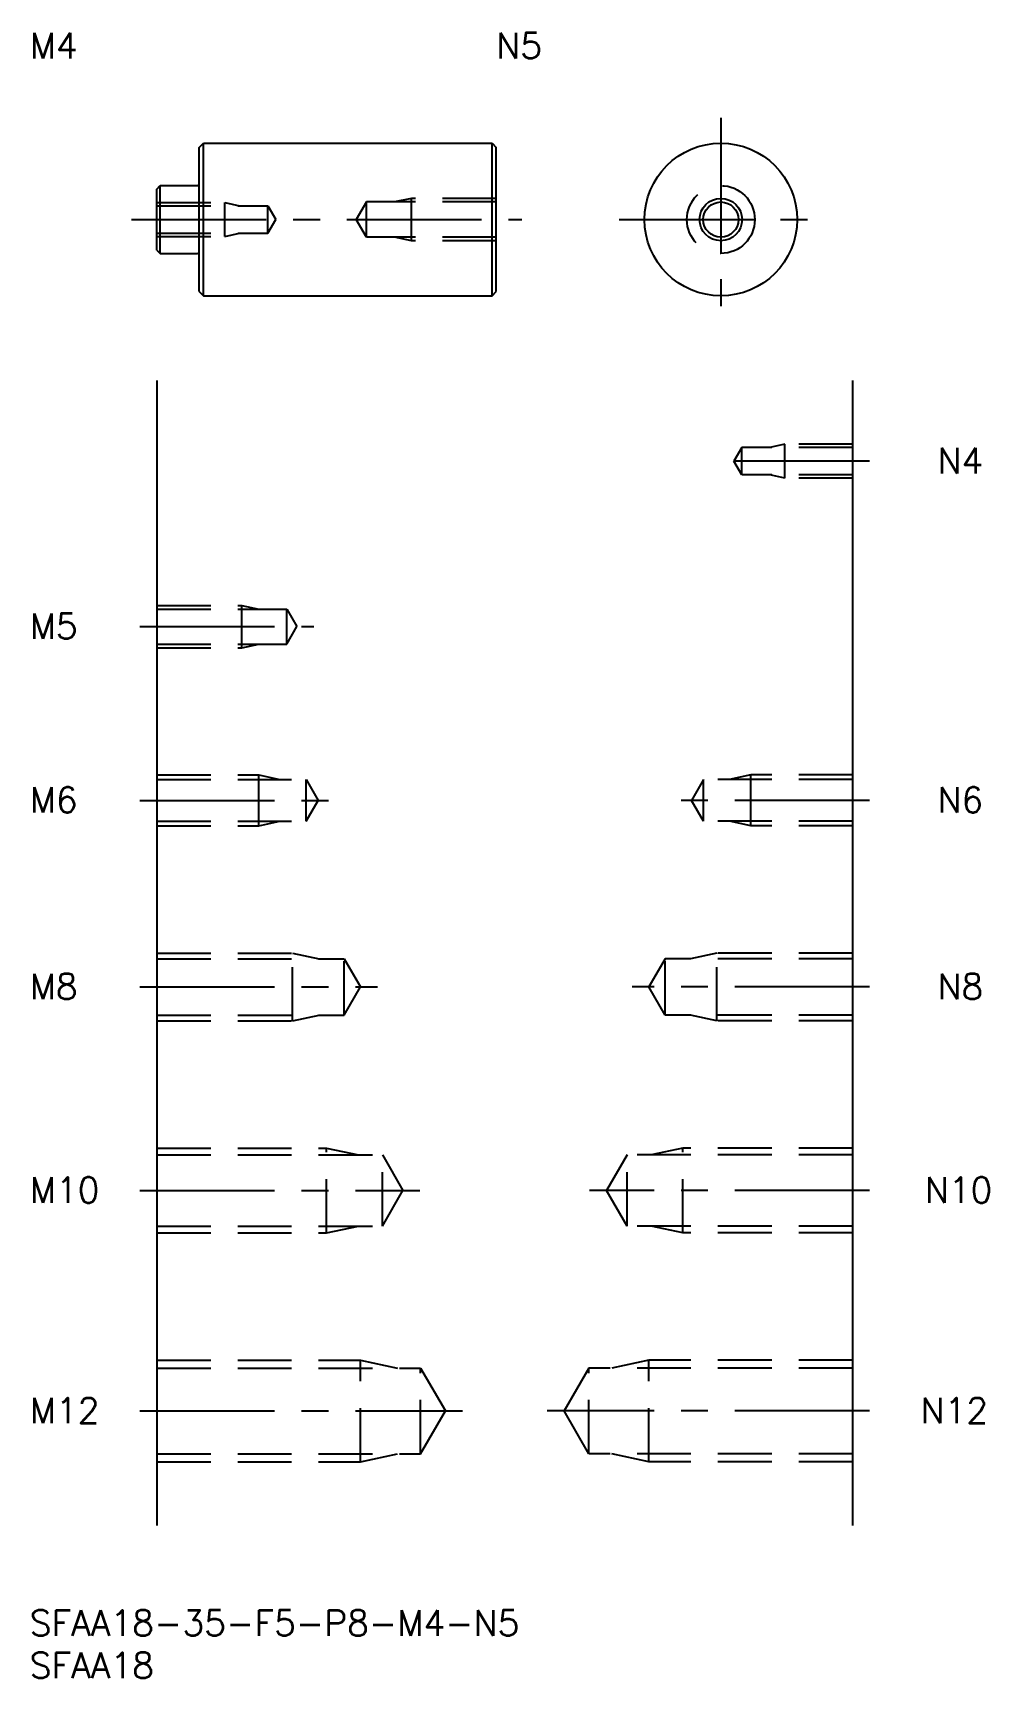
# Model space of a CAD drawing. Extents: x 0 to 113, y -8 to 186.
import ezdxf

# ---------------------------------------------------------------- set-up
doc = ezdxf.new("R2010")
doc.units = 0
doc.header["$LTSCALE"] = 0.5
doc.linetypes.add('CENTER', pattern=[50.8, 31.75, -6.35, 6.35, -6.35])
doc.linetypes.add('DASHED', pattern=[19.05, 12.7, -6.35])
for name, color, linetype in [('MSM_CENTER', 1, 'CENTER'), ('MSM_CONTINUOUS', 7, 'CONTINUOUS'), ('MSM_DASHED', 4, 'DASHED'), ('MSM_NARROW', 5, 'CONTINUOUS'), ('MSM_PART_NUMBER', 7, 'CONTINUOUS')]:
    doc.layers.add(name, color=color, linetype=linetype)
doc.styles.get("Standard").update_dxf_attribs({"font": 'txt.shx', "height": 3, "bigfont": 'bigfont.shx'})

# ---------------------------------------------------------------- blocks, each defined once
blk = doc.blocks.new('*U4')
at = {"layer": 'MSM_PART_NUMBER'}
blk.add_text('SFAA18-35-F5-P8-M4-N5', height=3, dxfattribs=at).set_placement((0, -3))
blk = doc.blocks.new('*U5')
at = {"layer": 'MSM_PART_NUMBER'}
blk.add_text('SFAA18', height=3, dxfattribs=at).set_placement((0, -8))
blk = doc.blocks.new('*U6')
at = {"layer": 'MSM_PART_NUMBER'}
blk.add_text('M12', height=3, dxfattribs=at).set_placement((0, 22.06))
blk = doc.blocks.new('*U7')
at = {"layer": 'MSM_PART_NUMBER'}
blk.add_text('M10', height=3, dxfattribs=at).set_placement((0, 48.06))
blk = doc.blocks.new('*U8')
at = {"layer": 'MSM_PART_NUMBER'}
blk.add_text('M8', height=3, dxfattribs=at).set_placement((0, 72.06))
blk = doc.blocks.new('*U9')
at = {"layer": 'MSM_PART_NUMBER'}
blk.add_text('M6', height=3, dxfattribs=at).set_placement((0, 94.06))
blk = doc.blocks.new('*U10')
at = {"layer": 'MSM_PART_NUMBER'}
blk.add_text('M5', height=3, dxfattribs=at).set_placement((0, 114.56))
blk = doc.blocks.new('*U11')
at = {"layer": 'MSM_PART_NUMBER'}
blk.add_text('M4', height=3, dxfattribs=at).set_placement((0, 183.01))
blk = doc.blocks.new('*U12')
at = {"layer": 'MSM_PART_NUMBER'}
blk.add_text('N12', height=3, dxfattribs=at).set_placement((105, 22.06))
blk = doc.blocks.new('*U13')
at = {"layer": 'MSM_PART_NUMBER'}
blk.add_text('N10', height=3, dxfattribs=at).set_placement((105.5, 48.06))
blk = doc.blocks.new('*U14')
at = {"layer": 'MSM_PART_NUMBER'}
blk.add_text('N8', height=3, dxfattribs=at).set_placement((107, 72.06))
blk = doc.blocks.new('*U15')
at = {"layer": 'MSM_PART_NUMBER'}
blk.add_text('N6', height=3, dxfattribs=at).set_placement((107, 94.06))
blk = doc.blocks.new('*U16')
at = {"layer": 'MSM_PART_NUMBER'}
blk.add_text('N5', height=3, dxfattribs=at).set_placement((55, 183.01))
blk = doc.blocks.new('*U17')
at = {"layer": 'MSM_PART_NUMBER'}
blk.add_text('N4', height=3, dxfattribs=at).set_placement((107, 134.06))

msp = doc.modelspace()

# ---------------------------------------------------------------- linework, layer by layer
at = {"layer": 'MSM_CENTER'}
for p, q in [((81.47, 176), (81.47, 152)), ((12, 164), (58, 164)), ((69.47, 164), (93.47, 164)), ((99, 135.5), (81, 135.5)), ((13, 116), (33.5, 116)), ((13, 95.5), (36, 95.5)), ((99, 95.5), (76, 95.5)), ((13, 73.5), (41, 73.5)), ((99, 73.5), (71, 73.5)), ((13, 49.5), (46, 49.5)), ((99, 49.5), (66, 49.5)), ((13, 23.5), (51, 23.5)), ((99, 23.5), (61, 23.5))]:
    msp.add_line(p, q, dxfattribs=at)
at = {"layer": 'MSM_CONTINUOUS'}
for p, q in [((20, 172.5), (20.5, 173)), ((20.5, 155), (20.5, 173)), ((20.5, 173), (54.5, 173)), ((54.5, 173), (55, 172.5)), ((54.5, 155), (54.5, 173)), ((20, 155.5), (20, 172.5)), ((55, 155.5), (55, 172.5)), ((15, 167.6), (15.4, 168)), ((15, 160.4), (15, 167.6)), ((15.4, 168), (19.7, 168)), ((15.4, 160), (15.4, 168)), ((15, 160.4), (15.4, 160)), ((15.4, 160), (19.7, 160)), ((20, 155.5), (20.5, 155)), ((54.5, 155), (55, 155.5)), ((20.5, 155), (54.5, 155)), ((15, 145), (15, 10)), ((97, 145), (97, 10))]:
    msp.add_line(p, q, dxfattribs=at)
for radius in [9, 2.07]:
    msp.add_circle((81.47, 164), radius, dxfattribs=at)
for centre, start, end in [((19.7, 168.3), 270, 0), ((19.7, 159.7), 0, 90)]:
    msp.add_arc(centre, 0.3, start, end, dxfattribs=at)
at = {"layer": 'MSM_DASHED'}
for p, q in [((15, 166), (23, 166)), ((15, 165.62), (28.06, 165.62)), ((23, 162), (23, 166)), ((23, 166), (24.75, 165.62)), ((28.06, 162.38), (28.06, 165.62)), ((28.06, 165.62), (29, 164)), ((39.69, 166.07), (38.5, 164)), ((55, 166.07), (39.69, 166.07)), ((39.69, 161.93), (39.69, 166.07)), ((45, 166.5), (43, 166.07)), ((55, 166.5), (45, 166.5)), ((45, 161.5), (45, 166.5)), ((28.06, 162.38), (29, 164)), ((39.69, 161.93), (38.5, 164)), ((15, 162.38), (28.06, 162.38)), ((15, 162), (23, 162)), ((23, 162), (24.75, 162.38)), ((55, 161.93), (39.69, 161.93)), ((45, 161.5), (43, 161.93)), ((55, 161.5), (45, 161.5)), ((83.94, 137.12), (83, 135.5)), ((97, 137.12), (83.94, 137.12)), ((83.94, 133.88), (83.94, 137.12)), ((89, 137.5), (87.25, 137.12)), ((97, 137.5), (89, 137.5)), ((89, 133.5), (89, 137.5)), ((83.94, 133.88), (83, 135.5)), ((97, 133.88), (83.94, 133.88)), ((89, 133.5), (87.25, 133.88)), ((97, 133.5), (89, 133.5)), ((15, 118.5), (25, 118.5)), ((25, 113.5), (25, 118.5)), ((25, 118.5), (27, 118.07)), ((15, 118.07), (30.31, 118.07)), ((30.31, 113.93), (30.31, 118.07)), ((30.31, 118.07), (31.5, 116)), ((30.31, 113.93), (31.5, 116)), ((15, 113.93), (30.31, 113.93)), ((15, 113.5), (25, 113.5)), ((25, 113.5), (27, 113.93)), ((15, 98.5), (27, 98.5)), ((15, 97.96), (32.58, 97.96)), ((27, 92.5), (27, 98.5)), ((27, 98.5), (29.5, 97.96)), ((32.58, 93.04), (32.58, 97.96)), ((32.58, 97.96), (34, 95.5)), ((79.42, 97.96), (78, 95.5)), ((97, 97.96), (79.42, 97.96)), ((79.42, 93.04), (79.42, 97.96)), ((85, 98.5), (82.5, 97.96)), ((97, 98.5), (85, 98.5)), ((85, 92.5), (85, 98.5)), ((32.58, 93.04), (34, 95.5)), ((79.42, 93.04), (78, 95.5)), ((15, 93.04), (32.58, 93.04)), ((15, 92.5), (27, 92.5)), ((27, 92.5), (29.5, 93.04)), ((97, 93.04), (79.42, 93.04)), ((85, 92.5), (82.5, 93.04)), ((97, 92.5), (85, 92.5)), ((15, 77.5), (31, 77.5)), ((15, 76.82), (37.08, 76.82)), ((31, 69.5), (31, 77.5)), ((31, 77.5), (34.12, 76.82)), ((37.08, 70.18), (37.08, 76.82)), ((37.08, 76.82), (39, 73.5)), ((74.92, 76.82), (73, 73.5)), ((74.92, 70.18), (74.92, 76.82)), ((97, 76.82), (74.92, 76.82)), ((81, 77.5), (77.88, 76.82)), ((81, 69.5), (81, 77.5)), ((97, 77.5), (81, 77.5)), ((37.08, 70.18), (39, 73.5)), ((74.92, 70.18), (73, 73.5)), ((15, 70.18), (37.08, 70.18)), ((31, 69.5), (34.12, 70.18)), ((97, 70.18), (74.92, 70.18)), ((81, 69.5), (77.88, 70.18)), ((15, 69.5), (31, 69.5)), ((97, 69.5), (81, 69.5)), ((15, 54.5), (35, 54.5)), ((35, 44.5), (35, 54.5)), ((35, 54.5), (38.75, 53.69)), ((77, 54.5), (73.25, 53.69)), ((77, 44.5), (77, 54.5)), ((97, 54.5), (77, 54.5)), ((15, 53.69), (41.58, 53.69)), ((41.58, 45.31), (41.58, 53.69)), ((41.58, 53.69), (44, 49.5)), ((70.42, 53.69), (68, 49.5)), ((70.42, 45.31), (70.42, 53.69)), ((97, 53.69), (70.42, 53.69)), ((41.58, 45.31), (44, 49.5)), ((70.42, 45.31), (68, 49.5)), ((15, 45.31), (41.58, 45.31)), ((35, 44.5), (38.75, 45.31)), ((97, 45.31), (70.42, 45.31)), ((77, 44.5), (73.25, 45.31)), ((15, 44.5), (35, 44.5)), ((97, 44.5), (77, 44.5)), ((15, 29.5), (39, 29.5)), ((39, 17.5), (39, 29.5)), ((39, 29.5), (43.37, 28.55)), ((73, 29.5), (68.62, 28.55)), ((73, 17.5), (73, 29.5)), ((97, 29.5), (73, 29.5)), ((15, 28.55), (46.08, 28.55)), ((46.08, 18.45), (46.08, 28.55)), ((46.08, 28.55), (49, 23.5)), ((65.92, 28.55), (63, 23.5)), ((65.92, 18.45), (65.92, 28.55)), ((97, 28.55), (65.92, 28.55)), ((46.08, 18.45), (49, 23.5)), ((65.92, 18.45), (63, 23.5)), ((15, 18.45), (46.08, 18.45)), ((15, 17.5), (39, 17.5)), ((39, 17.5), (43.37, 18.45)), ((97, 18.45), (65.92, 18.45)), ((73, 17.5), (68.62, 18.45)), ((97, 17.5), (73, 17.5))]:
    msp.add_line(p, q, dxfattribs=at)
msp.add_circle((81.47, 164), 4, dxfattribs=at)
at = {"layer": 'MSM_NARROW'}
msp.add_circle((81.47, 164), 2.5, dxfattribs=at)

# ---------------------------------------------------------------- block references
at = {"layer": 'MSM_CONTINUOUS'}
for name in ['*U11', '*U16', '*U17', '*U10', '*U9', '*U15', '*U8', '*U14', '*U7', '*U13', '*U6', '*U12', '*U4', '*U5']:
    msp.add_blockref(name, (0, 0), dxfattribs=at)

doc.saveas('drawing.dxf')
